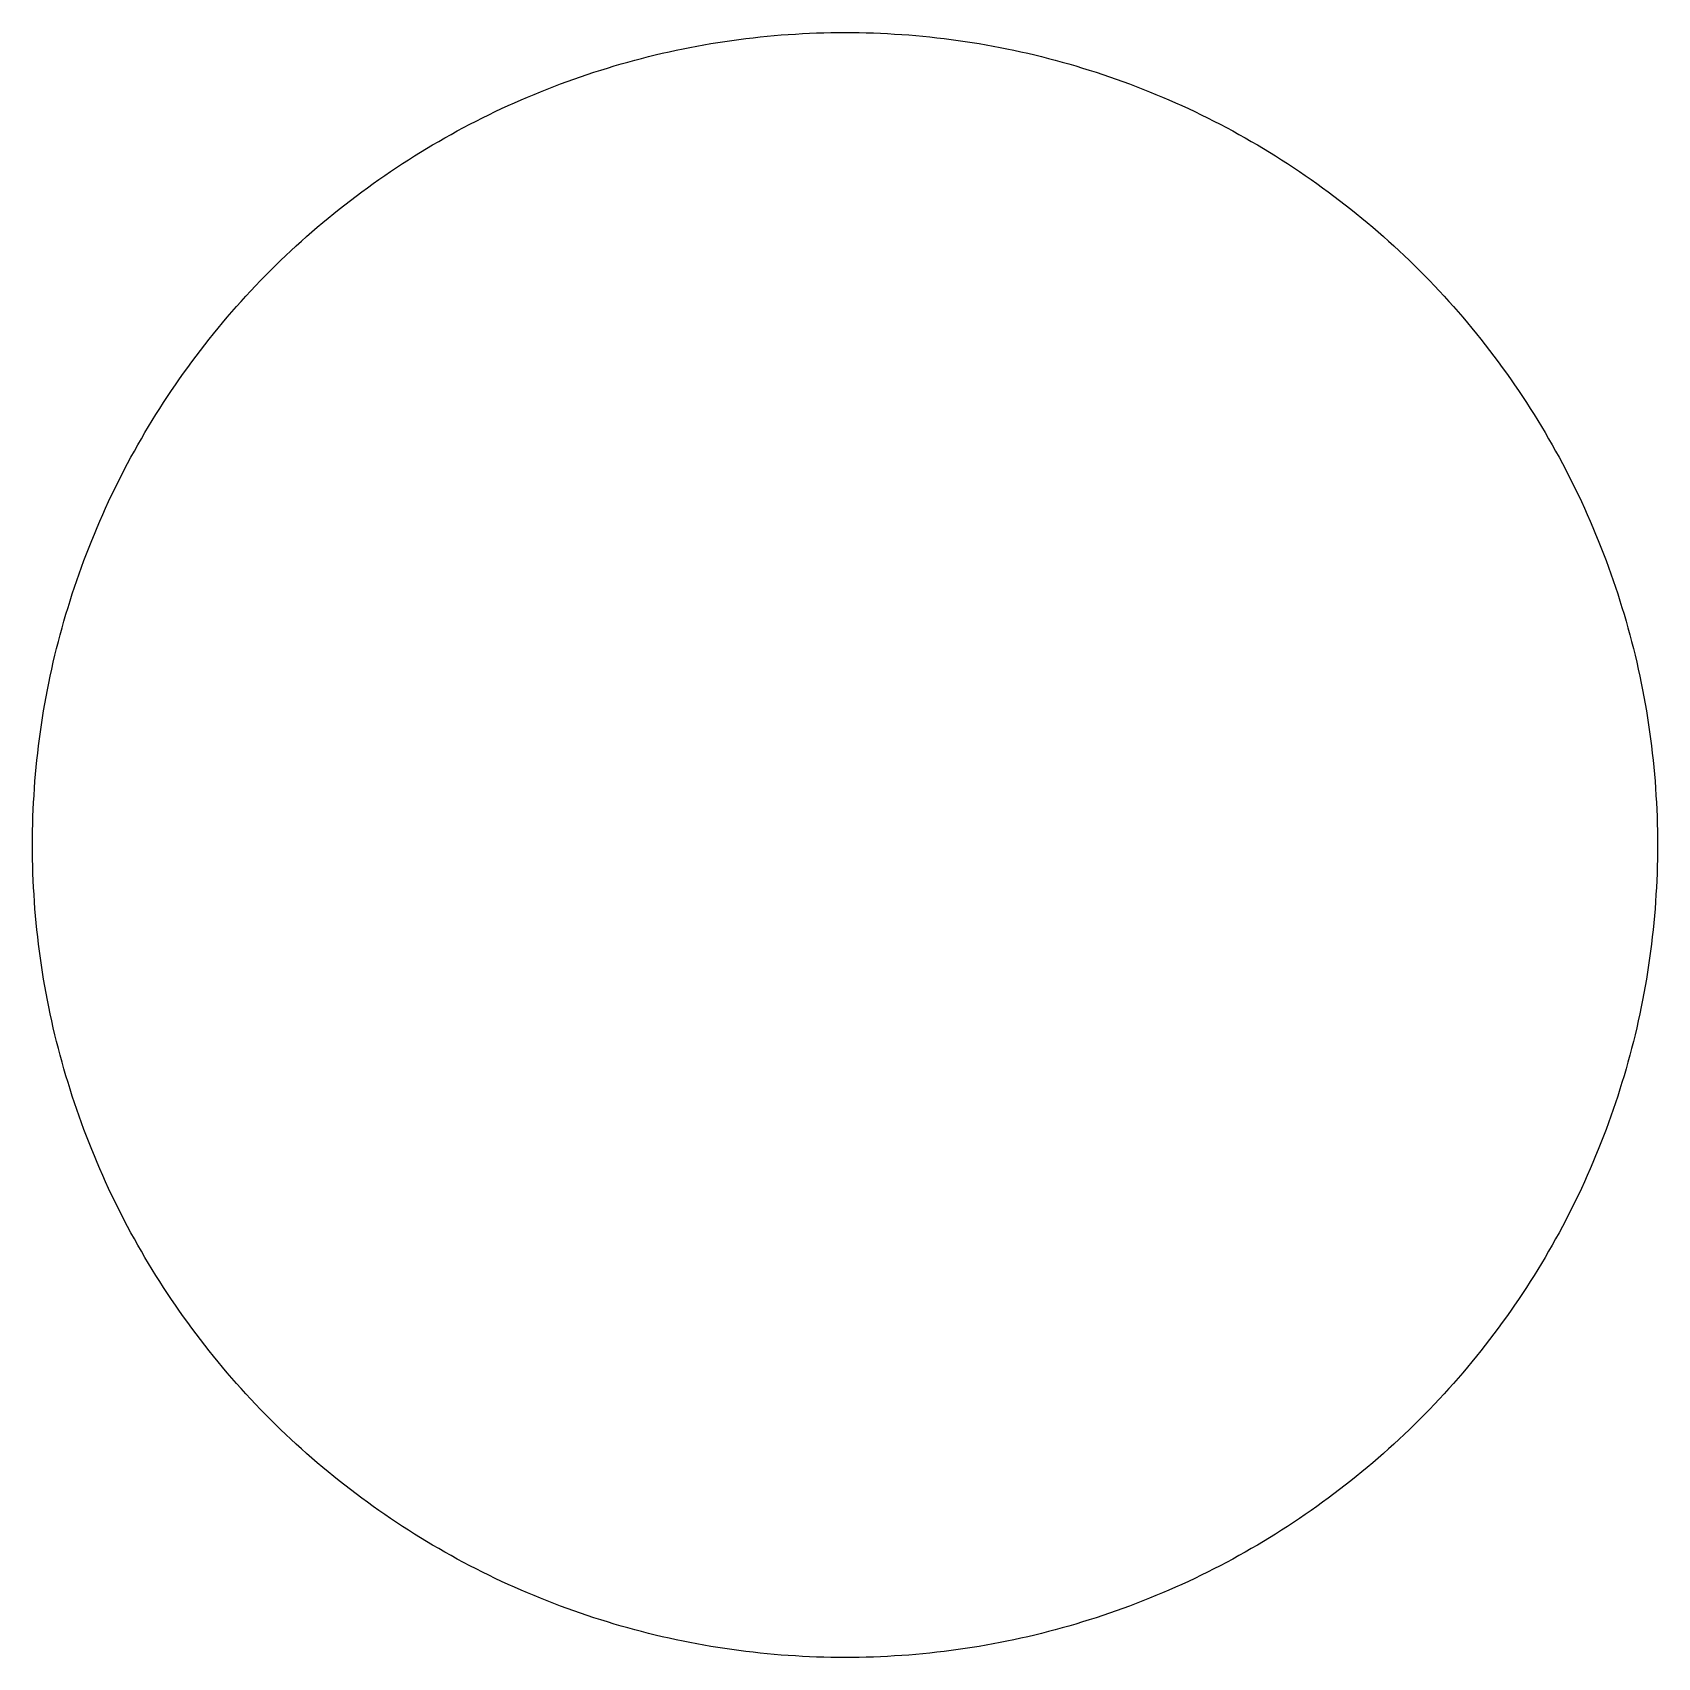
# Model space of a CAD drawing. Header units: millimetres. Extents: x -40 to 40, y -40 to 40.
import ezdxf

# ---------------------------------------------------------------- set-up
doc = ezdxf.new("R2010")
doc.units = ezdxf.units.MM
doc.layers.add('MOONCAM', color=7, linetype='CONTINUOUS')

msp = doc.modelspace()

# ---------------------------------------------------------------- linework, layer by layer
at = {"layer": 'MOONCAM'}
msp.add_lwpolyline([(0, 40), (0.349, 39.998), (0.698, 39.994), (1.047, 39.986), (1.396, 39.976), (1.745, 39.962), (2.093, 39.945), (2.442, 39.925), (2.79, 39.903), (3.138, 39.877), (3.486, 39.848), (3.834, 39.816), (4.181, 39.781), (4.528, 39.743), (4.875, 39.702), (5.221, 39.658), (5.567, 39.611), (5.912, 39.561), (6.257, 39.508), (6.602, 39.451), (6.946, 39.392), (7.289, 39.33), (7.632, 39.265), (7.975, 39.197), (8.316, 39.126), (8.658, 39.052), (8.998, 38.975), (9.338, 38.895), (9.677, 38.812), (10.015, 38.726), (10.353, 38.637), (10.69, 38.545), (11.025, 38.45), (11.361, 38.353), (11.695, 38.252), (12.028, 38.149), (12.361, 38.042), (12.692, 37.933), (13.023, 37.821), (13.352, 37.706), (13.681, 37.588), (14.008, 37.467), (14.335, 37.343), (14.66, 37.217), (14.984, 37.087), (15.307, 36.955), (15.629, 36.82), (15.95, 36.682), (16.269, 36.542), (16.588, 36.398), (16.905, 36.252), (17.22, 36.103), (17.535, 35.952), (17.848, 35.797), (18.16, 35.64), (18.47, 35.48), (18.779, 35.318), (19.086, 35.153), (19.392, 34.985), (19.697, 34.814), (20, 34.641), (20.302, 34.465), (20.602, 34.287), (20.9, 34.106), (21.197, 33.922), (21.492, 33.736), (21.786, 33.547), (22.077, 33.355), (22.368, 33.162), (22.656, 32.965), (22.943, 32.766), (23.228, 32.565), (23.511, 32.361), (23.793, 32.154), (24.073, 31.945), (24.35, 31.734), (24.626, 31.52), (24.901, 31.304), (25.173, 31.086), (25.443, 30.865), (25.712, 30.642), (25.978, 30.416), (26.242, 30.188), (26.505, 29.958), (26.765, 29.726), (27.024, 29.491), (27.28, 29.254), (27.534, 29.015), (27.786, 28.774), (28.036, 28.53), (28.284, 28.284), (28.53, 28.036), (28.774, 27.786), (29.015, 27.534), (29.254, 27.28), (29.491, 27.024), (29.726, 26.765), (29.958, 26.505), (30.188, 26.242), (30.416, 25.978), (30.642, 25.712), (30.865, 25.443), (31.086, 25.173), (31.304, 24.901), (31.52, 24.626), (31.734, 24.35), (31.945, 24.073), (32.154, 23.793), (32.361, 23.511), (32.565, 23.228), (32.766, 22.943), (32.965, 22.656), (33.162, 22.368), (33.355, 22.077), (33.547, 21.786), (33.736, 21.492), (33.922, 21.197), (34.106, 20.9), (34.287, 20.602), (34.465, 20.302), (34.641, 20), (34.814, 19.697), (34.985, 19.392), (35.153, 19.086), (35.318, 18.779), (35.48, 18.47), (35.64, 18.16), (35.797, 17.848), (35.952, 17.535), (36.103, 17.22), (36.252, 16.905), (36.398, 16.588), (36.542, 16.269), (36.682, 15.95), (36.82, 15.629), (36.955, 15.307), (37.087, 14.984), (37.217, 14.66), (37.343, 14.335), (37.467, 14.008), (37.588, 13.681), (37.706, 13.352), (37.821, 13.023), (37.933, 12.692), (38.042, 12.361), (38.149, 12.028), (38.252, 11.695), (38.353, 11.361), (38.45, 11.025), (38.545, 10.69), (38.637, 10.353), (38.726, 10.015), (38.812, 9.677), (38.895, 9.338), (38.975, 8.998), (39.052, 8.658), (39.126, 8.316), (39.197, 7.975), (39.265, 7.632), (39.33, 7.289), (39.392, 6.946), (39.451, 6.602), (39.508, 6.257), (39.561, 5.912), (39.611, 5.567), (39.658, 5.221), (39.702, 4.875), (39.743, 4.528), (39.781, 4.181), (39.816, 3.834), (39.848, 3.486), (39.877, 3.138), (39.903, 2.79), (39.925, 2.442), (39.945, 2.093), (39.962, 1.745), (39.976, 1.396), (39.986, 1.047), (39.994, 0.698), (39.998, 0.349), (40, 0), (39.998, -0.349), (39.994, -0.698), (39.986, -1.047), (39.976, -1.396), (39.962, -1.745), (39.945, -2.093), (39.925, -2.442), (39.903, -2.79), (39.877, -3.138), (39.848, -3.486), (39.816, -3.834), (39.781, -4.181), (39.743, -4.528), (39.702, -4.875), (39.658, -5.221), (39.611, -5.567), (39.561, -5.912), (39.508, -6.257), (39.451, -6.602), (39.392, -6.946), (39.33, -7.289), (39.265, -7.632), (39.197, -7.975), (39.126, -8.316), (39.052, -8.658), (38.975, -8.998), (38.895, -9.338), (38.812, -9.677), (38.726, -10.015), (38.637, -10.353), (38.545, -10.69), (38.45, -11.025), (38.353, -11.361), (38.252, -11.695), (38.149, -12.028), (38.042, -12.361), (37.933, -12.692), (37.821, -13.023), (37.706, -13.352), (37.588, -13.681), (37.467, -14.008), (37.343, -14.335), (37.217, -14.66), (37.087, -14.984), (36.955, -15.307), (36.82, -15.629), (36.682, -15.95), (36.542, -16.269), (36.398, -16.588), (36.252, -16.905), (36.103, -17.22), (35.952, -17.535), (35.797, -17.848), (35.64, -18.16), (35.48, -18.47), (35.318, -18.779), (35.153, -19.086), (34.985, -19.392), (34.814, -19.697), (34.641, -20), (34.465, -20.302), (34.287, -20.602), (34.106, -20.9), (33.922, -21.197), (33.736, -21.492), (33.547, -21.786), (33.355, -22.077), (33.162, -22.368), (32.965, -22.656), (32.766, -22.943), (32.565, -23.228), (32.361, -23.511), (32.154, -23.793), (31.945, -24.073), (31.734, -24.35), (31.52, -24.626), (31.304, -24.901), (31.086, -25.173), (30.865, -25.443), (30.642, -25.712), (30.416, -25.978), (30.188, -26.242), (29.958, -26.505), (29.726, -26.765), (29.491, -27.024), (29.254, -27.28), (29.015, -27.534), (28.774, -27.786), (28.53, -28.036), (28.284, -28.284), (28.036, -28.53), (27.786, -28.774), (27.534, -29.015), (27.28, -29.254), (27.024, -29.491), (26.765, -29.726), (26.505, -29.958), (26.242, -30.188), (25.978, -30.416), (25.712, -30.642), (25.443, -30.865), (25.173, -31.086), (24.901, -31.304), (24.626, -31.52), (24.35, -31.734), (24.073, -31.945), (23.793, -32.154), (23.511, -32.361), (23.228, -32.565), (22.943, -32.766), (22.656, -32.965), (22.368, -33.162), (22.077, -33.355), (21.786, -33.547), (21.492, -33.736), (21.197, -33.922), (20.9, -34.106), (20.602, -34.287), (20.302, -34.465), (20, -34.641), (19.697, -34.814), (19.392, -34.985), (19.086, -35.153), (18.779, -35.318), (18.47, -35.48), (18.16, -35.64), (17.848, -35.797), (17.535, -35.952), (17.22, -36.103), (16.905, -36.252), (16.588, -36.398), (16.269, -36.542), (15.95, -36.682), (15.629, -36.82), (15.307, -36.955), (14.984, -37.087), (14.66, -37.217), (14.335, -37.343), (14.008, -37.467), (13.681, -37.588), (13.352, -37.706), (13.023, -37.821), (12.692, -37.933), (12.361, -38.042), (12.028, -38.149), (11.695, -38.252), (11.361, -38.353), (11.025, -38.45), (10.69, -38.545), (10.353, -38.637), (10.015, -38.726), (9.677, -38.812), (9.338, -38.895), (8.998, -38.975), (8.658, -39.052), (8.316, -39.126), (7.975, -39.197), (7.632, -39.265), (7.289, -39.33), (6.946, -39.392), (6.602, -39.451), (6.257, -39.508), (5.912, -39.561), (5.567, -39.611), (5.221, -39.658), (4.875, -39.702), (4.528, -39.743), (4.181, -39.781), (3.834, -39.816), (3.486, -39.848), (3.138, -39.877), (2.79, -39.903), (2.442, -39.925), (2.093, -39.945), (1.745, -39.962), (1.396, -39.976), (1.047, -39.986), (0.698, -39.994), (0.349, -39.998), (0, -40), (-0.349, -39.998), (-0.698, -39.994), (-1.047, -39.986), (-1.396, -39.976), (-1.745, -39.962), (-2.093, -39.945), (-2.442, -39.925), (-2.79, -39.903), (-3.138, -39.877), (-3.486, -39.848), (-3.834, -39.816), (-4.181, -39.781), (-4.528, -39.743), (-4.875, -39.702), (-5.221, -39.658), (-5.567, -39.611), (-5.912, -39.561), (-6.257, -39.508), (-6.602, -39.451), (-6.946, -39.392), (-7.289, -39.33), (-7.632, -39.265), (-7.975, -39.197), (-8.316, -39.126), (-8.658, -39.052), (-8.998, -38.975), (-9.338, -38.895), (-9.677, -38.812), (-10.015, -38.726), (-10.353, -38.637), (-10.69, -38.545), (-11.025, -38.45), (-11.361, -38.353), (-11.695, -38.252), (-12.028, -38.149), (-12.361, -38.042), (-12.692, -37.933), (-13.023, -37.821), (-13.352, -37.706), (-13.681, -37.588), (-14.008, -37.467), (-14.335, -37.343), (-14.66, -37.217), (-14.984, -37.087), (-15.307, -36.955), (-15.629, -36.82), (-15.95, -36.682), (-16.269, -36.542), (-16.588, -36.398), (-16.905, -36.252), (-17.22, -36.103), (-17.535, -35.952), (-17.848, -35.797), (-18.16, -35.64), (-18.47, -35.48), (-18.779, -35.318), (-19.086, -35.153), (-19.392, -34.985), (-19.697, -34.814), (-20, -34.641), (-20.302, -34.465), (-20.602, -34.287), (-20.9, -34.106), (-21.197, -33.922), (-21.492, -33.736), (-21.786, -33.547), (-22.077, -33.355), (-22.368, -33.162), (-22.656, -32.965), (-22.943, -32.766), (-23.228, -32.565), (-23.511, -32.361), (-23.793, -32.154), (-24.073, -31.945), (-24.35, -31.734), (-24.626, -31.52), (-24.901, -31.304), (-25.173, -31.086), (-25.443, -30.865), (-25.712, -30.642), (-25.978, -30.416), (-26.242, -30.188), (-26.505, -29.958), (-26.765, -29.726), (-27.024, -29.491), (-27.28, -29.254), (-27.534, -29.015), (-27.786, -28.774), (-28.036, -28.53), (-28.284, -28.284), (-28.53, -28.036), (-28.774, -27.786), (-29.015, -27.534), (-29.254, -27.28), (-29.491, -27.024), (-29.726, -26.765), (-29.958, -26.505), (-30.188, -26.242), (-30.416, -25.978), (-30.642, -25.712), (-30.865, -25.443), (-31.086, -25.173), (-31.304, -24.901), (-31.52, -24.626), (-31.734, -24.35), (-31.945, -24.073), (-32.154, -23.793), (-32.361, -23.511), (-32.565, -23.228), (-32.766, -22.943), (-32.965, -22.656), (-33.162, -22.368), (-33.355, -22.077), (-33.547, -21.786), (-33.736, -21.492), (-33.922, -21.197), (-34.106, -20.9), (-34.287, -20.602), (-34.465, -20.302), (-34.641, -20), (-34.814, -19.697), (-34.985, -19.392), (-35.153, -19.086), (-35.318, -18.779), (-35.48, -18.47), (-35.64, -18.16), (-35.797, -17.848), (-35.952, -17.535), (-36.103, -17.22), (-36.252, -16.905), (-36.398, -16.588), (-36.542, -16.269), (-36.682, -15.95), (-36.82, -15.629), (-36.955, -15.307), (-37.087, -14.984), (-37.217, -14.66), (-37.343, -14.335), (-37.467, -14.008), (-37.588, -13.681), (-37.706, -13.352), (-37.821, -13.023), (-37.933, -12.692), (-38.042, -12.361), (-38.149, -12.028), (-38.252, -11.695), (-38.353, -11.361), (-38.45, -11.025), (-38.545, -10.69), (-38.637, -10.353), (-38.726, -10.015), (-38.812, -9.677), (-38.895, -9.338), (-38.975, -8.998), (-39.052, -8.658), (-39.126, -8.316), (-39.197, -7.975), (-39.265, -7.632), (-39.33, -7.289), (-39.392, -6.946), (-39.451, -6.602), (-39.508, -6.257), (-39.561, -5.912), (-39.611, -5.567), (-39.658, -5.221), (-39.702, -4.875), (-39.743, -4.528), (-39.781, -4.181), (-39.816, -3.834), (-39.848, -3.486), (-39.877, -3.138), (-39.903, -2.79), (-39.925, -2.442), (-39.945, -2.093), (-39.962, -1.745), (-39.976, -1.396), (-39.986, -1.047), (-39.994, -0.698), (-39.998, -0.349), (-40, 0), (-39.998, 0.349), (-39.994, 0.698), (-39.986, 1.047), (-39.976, 1.396), (-39.962, 1.745), (-39.945, 2.093), (-39.925, 2.442), (-39.903, 2.79), (-39.877, 3.138), (-39.848, 3.486), (-39.816, 3.834), (-39.781, 4.181), (-39.743, 4.528), (-39.702, 4.875), (-39.658, 5.221), (-39.611, 5.567), (-39.561, 5.912), (-39.508, 6.257), (-39.451, 6.602), (-39.392, 6.946), (-39.33, 7.289), (-39.265, 7.632), (-39.197, 7.975), (-39.126, 8.316), (-39.052, 8.658), (-38.975, 8.998), (-38.895, 9.338), (-38.812, 9.677), (-38.726, 10.015), (-38.637, 10.353), (-38.545, 10.69), (-38.45, 11.025), (-38.353, 11.361), (-38.252, 11.695), (-38.149, 12.028), (-38.042, 12.361), (-37.933, 12.692), (-37.821, 13.023), (-37.706, 13.352), (-37.588, 13.681), (-37.467, 14.008), (-37.343, 14.335), (-37.217, 14.66), (-37.087, 14.984), (-36.955, 15.307), (-36.82, 15.629), (-36.682, 15.95), (-36.542, 16.269), (-36.398, 16.588), (-36.252, 16.905), (-36.103, 17.22), (-35.952, 17.535), (-35.797, 17.848), (-35.64, 18.16), (-35.48, 18.47), (-35.318, 18.779), (-35.153, 19.086), (-34.985, 19.392), (-34.814, 19.697), (-34.641, 20), (-34.465, 20.302), (-34.287, 20.602), (-34.106, 20.9), (-33.922, 21.197), (-33.736, 21.492), (-33.547, 21.786), (-33.355, 22.077), (-33.162, 22.368), (-32.965, 22.656), (-32.766, 22.943), (-32.565, 23.228), (-32.361, 23.511), (-32.154, 23.793), (-31.945, 24.073), (-31.734, 24.35), (-31.52, 24.626), (-31.304, 24.901), (-31.086, 25.173), (-30.865, 25.443), (-30.642, 25.712), (-30.416, 25.978), (-30.188, 26.242), (-29.958, 26.505), (-29.726, 26.765), (-29.491, 27.024), (-29.254, 27.28), (-29.015, 27.534), (-28.774, 27.786), (-28.53, 28.036), (-28.284, 28.284), (-28.036, 28.53), (-27.786, 28.774), (-27.534, 29.015), (-27.28, 29.254), (-27.024, 29.491), (-26.765, 29.726), (-26.505, 29.958), (-26.242, 30.188), (-25.978, 30.416), (-25.712, 30.642), (-25.443, 30.865), (-25.173, 31.086), (-24.901, 31.304), (-24.626, 31.52), (-24.35, 31.734), (-24.073, 31.945), (-23.793, 32.154), (-23.511, 32.361), (-23.228, 32.565), (-22.943, 32.766), (-22.656, 32.965), (-22.368, 33.162), (-22.077, 33.355), (-21.786, 33.547), (-21.492, 33.736), (-21.197, 33.922), (-20.9, 34.106), (-20.602, 34.287), (-20.302, 34.465), (-20, 34.641), (-19.697, 34.814), (-19.392, 34.985), (-19.086, 35.153), (-18.779, 35.318), (-18.47, 35.48), (-18.16, 35.64), (-17.848, 35.797), (-17.535, 35.952), (-17.22, 36.103), (-16.905, 36.252), (-16.588, 36.398), (-16.269, 36.542), (-15.95, 36.682), (-15.629, 36.82), (-15.307, 36.955), (-14.984, 37.087), (-14.66, 37.217), (-14.335, 37.343), (-14.008, 37.467), (-13.681, 37.588), (-13.352, 37.706), (-13.023, 37.821), (-12.692, 37.933), (-12.361, 38.042), (-12.028, 38.149), (-11.695, 38.252), (-11.361, 38.353), (-11.025, 38.45), (-10.69, 38.545), (-10.353, 38.637), (-10.015, 38.726), (-9.677, 38.812), (-9.338, 38.895), (-8.998, 38.975), (-8.658, 39.052), (-8.316, 39.126), (-7.975, 39.197), (-7.632, 39.265), (-7.289, 39.33), (-6.946, 39.392), (-6.602, 39.451), (-6.257, 39.508), (-5.912, 39.561), (-5.567, 39.611), (-5.221, 39.658), (-4.875, 39.702), (-4.528, 39.743), (-4.181, 39.781), (-3.834, 39.816), (-3.486, 39.848), (-3.138, 39.877), (-2.79, 39.903), (-2.442, 39.925), (-2.093, 39.945), (-1.745, 39.962), (-1.396, 39.976), (-1.047, 39.986), (-0.698, 39.994), (-0.349, 39.998)], close=True, dxfattribs=at)

doc.saveas('drawing.dxf')
